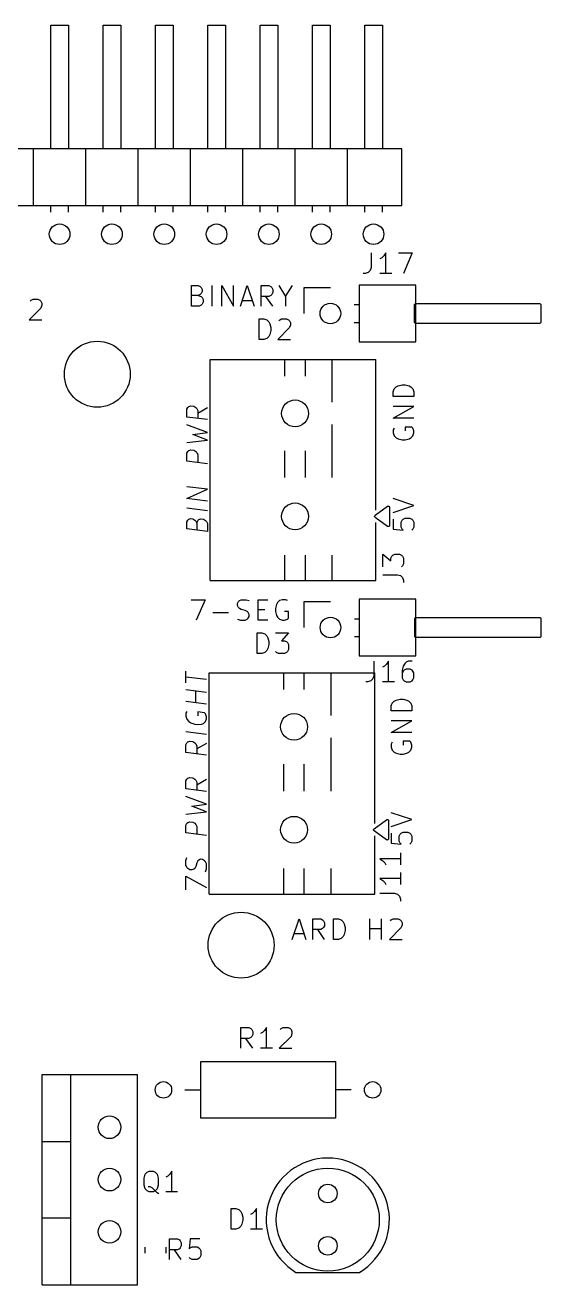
# Model space of a CAD drawing. Extents: x 75 to 186, y -155 to -43.
# Drawn here: x 161.4 to 186.5, y -104.5 to -43.4 of the extents above; entities that cross this region are included whole.
import ezdxf

# ---------------------------------------------------------------- set-up
doc = ezdxf.new("R2010")
doc.units = 0
doc.layers.add('BLACK', color=7, linetype='CONTINUOUS')

msp = doc.modelspace()

# ---------------------------------------------------------------- linework, layer by layer
at = {"layer": 'BLACK', "linetype": 'CONTINUOUS'}
for p, q in [((162.69, -43.35), (163.55, -43.35)), ((162.69, -49.35), (162.69, -43.35)), ((163.55, -43.35), (163.55, -49.35)), ((165.23, -43.35), (166.09, -43.35)), ((165.23, -49.35), (165.23, -43.35)), ((166.09, -43.35), (166.09, -49.35)), ((167.77, -43.35), (168.63, -43.35)), ((167.77, -49.35), (167.77, -43.35)), ((168.63, -43.35), (168.63, -49.35)), ((170.31, -43.35), (171.17, -43.35)), ((170.31, -49.35), (170.31, -43.35)), ((171.17, -43.35), (171.17, -49.35)), ((172.85, -43.35), (173.71, -43.35)), ((172.85, -49.35), (172.85, -43.35)), ((173.71, -43.35), (173.71, -49.35)), ((175.39, -43.35), (176.25, -43.35)), ((175.39, -49.35), (175.39, -43.35)), ((176.25, -43.35), (176.25, -49.35)), ((177.93, -43.35), (178.79, -43.35)), ((177.93, -49.35), (177.93, -43.35)), ((178.79, -43.35), (178.79, -49.35)), ((179.74, -49.35), (88.08, -49.35)), ((161.85, -52.11), (161.85, -49.35)), ((164.39, -52.11), (164.39, -49.35)), ((166.93, -52.11), (166.93, -49.35)), ((169.47, -52.11), (169.47, -49.35)), ((172.01, -52.11), (172.01, -49.35)), ((174.55, -52.11), (174.55, -49.35)), ((177.09, -52.11), (177.09, -49.35)), ((179.74, -52.11), (179.74, -49.35)), ((88.08, -52.11), (179.74, -52.11)), ((162.69, -52.422642), (162.69, -52.11)), ((163.55, -52.422642), (163.55, -52.11)), ((165.23, -52.422642), (165.23, -52.11)), ((166.09, -52.422642), (166.09, -52.11)), ((167.77, -52.422642), (167.77, -52.11)), ((168.63, -52.422642), (168.63, -52.11)), ((170.31, -52.422642), (170.31, -52.11)), ((171.17, -52.422642), (171.17, -52.11)), ((172.85, -52.422642), (172.85, -52.11)), ((173.71, -52.422642), (173.71, -52.11)), ((175.39, -52.422642), (175.39, -52.11)), ((176.25, -52.422642), (176.25, -52.11)), ((177.93, -52.422642), (177.93, -52.11)), ((178.79, -52.422642), (178.79, -52.11)), ((178.240476, -54.404819), (178.240476, -55.119104)), ((178.954762, -54.404819), (178.859524, -54.547676)), ((178.954762, -55.404819), (178.954762, -54.404819)), ((179.57381, -54.404819), (180.240476, -54.404819)), ((180.240476, -54.404819), (179.811905, -55.404819)), ((178.764286, -54.642914), (178.669048, -54.690533)), ((178.859524, -54.547676), (178.764286, -54.642914)), ((177.954762, -55.404819), (177.859524, -55.404819)), ((178.097619, -55.3572), (177.954762, -55.404819)), ((178.192857, -55.261961), (178.097619, -55.3572)), ((178.240476, -55.119104), (178.192857, -55.261961)), ((179.240476, -55.404819), (178.669048, -55.404819)), ((169.518422, -56.997247), (169.518422, -55.997247)), ((169.518422, -55.997247), (169.851755, -55.997247)), ((169.851755, -55.997247), (169.946993, -56.044866)), ((169.946993, -56.044866), (169.994612, -56.092485)), ((169.994612, -56.092485), (170.042231, -56.187723)), ((170.042231, -56.187723), (170.042231, -56.282961)), ((170.518422, -56.997247), (170.518422, -55.997247)), ((170.994612, -56.997247), (170.994612, -55.997247)), ((170.994612, -55.997247), (171.56604, -56.997247)), ((171.56604, -56.997247), (171.56604, -55.997247)), ((171.899374, -56.997247), (172.232707, -55.997247)), ((172.232707, -55.997247), (172.56604, -56.997247)), ((172.899374, -56.997247), (172.899374, -55.997247)), ((172.899374, -55.997247), (173.280326, -55.997247)), ((173.280326, -55.997247), (173.375564, -56.044866)), ((173.375564, -56.044866), (173.423183, -56.092485)), ((173.423183, -56.092485), (173.470802, -56.187723)), ((173.470802, -56.187723), (173.470802, -56.33058)), ((173.756517, -55.997247), (174.08985, -56.521056)), ((174.08985, -56.521056), (174.423183, -55.997247)), ((174.995, -56.08), (176.265, -56.08)), ((174.995, -57.35), (174.995, -56.08)), ((177.655, -55.97), (177.655, -58.73)), ((180.415, -55.97), (177.655, -55.97)), ((180.415, -58.73), (180.415, -55.97)), ((161.688095, -56.750057), (161.735714, -56.702438)), ((161.735714, -56.702438), (161.830952, -56.654819)), ((161.830952, -56.654819), (162.069047, -56.654819)), ((162.069047, -56.654819), (162.164285, -56.702438)), ((162.164285, -56.702438), (162.211904, -56.750057)), ((162.211904, -56.750057), (162.259523, -56.845295)), ((162.259523, -56.845295), (162.259523, -56.940533)), ((169.851755, -56.473437), (169.518422, -56.473437)), ((169.946993, -56.425818), (169.851755, -56.473437)), ((169.851755, -56.473437), (169.994612, -56.521056)), ((169.994612, -56.378199), (169.946993, -56.425818)), ((170.042231, -56.282961), (169.994612, -56.378199)), ((169.994612, -56.521056), (170.042231, -56.568675)), ((170.042231, -56.568675), (170.08985, -56.663913)), ((170.08985, -56.80677), (170.042231, -56.902008)), ((170.08985, -56.663913), (170.08985, -56.80677)), ((171.994612, -56.711532), (172.470802, -56.711532)), ((173.280326, -56.521056), (172.899374, -56.521056)), ((173.470802, -56.997247), (173.137469, -56.521056)), ((173.375564, -56.473437), (173.280326, -56.521056)), ((173.423183, -56.425818), (173.375564, -56.473437)), ((173.470802, -56.33058), (173.423183, -56.425818)), ((174.08985, -56.521056), (174.08985, -56.997247)), ((180.359567, -56.897039), (180.392039, -56.864567)), ((180.392039, -56.864567), (180.415, -56.86)), ((180.415, -56.86), (186.415, -56.86)), ((186.415, -56.86), (186.437961, -56.864567)), ((186.437961, -56.864567), (186.470433, -56.897039)), ((162.211904, -57.08339), (161.640476, -57.654819)), ((162.259523, -56.940533), (162.211904, -57.08339)), ((169.899374, -56.997247), (169.518422, -56.997247)), ((169.994612, -56.949628), (169.899374, -56.997247)), ((170.042231, -56.902008), (169.994612, -56.949628)), ((177.425, -56.92), (177.655, -56.92)), ((180.355, -56.92), (180.359567, -56.897039)), ((180.355, -57.78), (180.355, -56.92)), ((186.470433, -56.897039), (186.475, -56.92)), ((186.475, -56.92), (186.475, -57.78)), ((161.640476, -57.654819), (162.259523, -57.654819)), ((172.804136, -58.607191), (172.804136, -57.607191)), ((172.804136, -57.607191), (173.042231, -57.607191)), ((173.042231, -57.607191), (173.185088, -57.65481)), ((173.185088, -57.65481), (173.280326, -57.750048)), ((173.280326, -57.750048), (173.327945, -57.845286)), ((173.327945, -57.845286), (173.375564, -58.035762)), ((173.375564, -58.035762), (173.375564, -58.178619)), ((174.280326, -58.035762), (173.708898, -58.607191)), ((173.756517, -57.702429), (173.804136, -57.65481)), ((173.804136, -57.65481), (173.899374, -57.607191)), ((173.899374, -57.607191), (174.137469, -57.607191)), ((174.137469, -57.607191), (174.232707, -57.65481)), ((174.232707, -57.65481), (174.280326, -57.702429)), ((174.280326, -57.702429), (174.327945, -57.797667)), ((174.327945, -57.892905), (174.280326, -58.035762)), ((174.327945, -57.797667), (174.327945, -57.892905)), ((177.425, -57.78), (177.655, -57.78)), ((180.359567, -57.802961), (180.355, -57.78)), ((180.392039, -57.835433), (180.359567, -57.802961)), ((180.415, -57.84), (180.392039, -57.835433)), ((186.415, -57.84), (180.415, -57.84)), ((186.437961, -57.835433), (186.415, -57.84)), ((186.470433, -57.802961), (186.437961, -57.835433)), ((186.475, -57.78), (186.470433, -57.802961)), ((173.042231, -58.607191), (172.804136, -58.607191)), ((173.185088, -58.559572), (173.042231, -58.607191)), ((173.280326, -58.464333), (173.185088, -58.559572)), ((173.327945, -58.369095), (173.280326, -58.464333)), ((173.375564, -58.178619), (173.327945, -58.369095)), ((173.708898, -58.607191), (174.327945, -58.607191)), ((177.655, -58.73), (180.415, -58.73)), ((170.43, -59.58), (178.47, -59.58)), ((170.43, -70.32), (170.43, -59.58)), ((174.05, -60.388), (174.05, -59.58)), ((175.05, -60.388), (175.05, -59.58)), ((176.35, -61.657), (176.35, -59.58)), ((178.47, -66.9), (178.47, -59.58)), ((179.319819, -61.149999), (179.367438, -61.007142)), ((179.319819, -61.388094), (179.319819, -61.149999)), ((179.367438, -61.007142), (179.462676, -60.911904)), ((179.462676, -60.911904), (179.557914, -60.864285)), ((179.557914, -60.864285), (179.74839, -60.816666)), ((179.74839, -60.816666), (179.891247, -60.816666)), ((179.891247, -60.816666), (180.081723, -60.864285)), ((180.081723, -60.864285), (180.176961, -60.911904)), ((180.176961, -60.911904), (180.2722, -61.007142)), ((180.2722, -61.007142), (180.319819, -61.149999)), ((180.319819, -61.149999), (180.319819, -61.388094)), ((180.319819, -61.388094), (179.319819, -61.388094)), ((169.302419, -61.997618), (169.350038, -61.908333)), ((169.302419, -62.378571), (169.302419, -61.997618)), ((170.302419, -62.503571), (169.302419, -62.378571)), ((169.350038, -61.908333), (169.397657, -61.866666)), ((169.397657, -61.866666), (169.492895, -61.830952)), ((169.492895, -61.830952), (169.635752, -61.848809)), ((169.635752, -61.848809), (169.73099, -61.908333)), ((169.73099, -61.908333), (169.778609, -61.961904)), ((169.778609, -61.961904), (169.826228, -62.063094)), ((170.302419, -61.932142), (169.826228, -62.205952)), ((169.826228, -62.063094), (169.826228, -62.444047)), ((179.319819, -62.435713), (180.319819, -61.864285)), ((180.319819, -61.864285), (179.319819, -61.864285)), ((170.302419, -63.122618), (169.302419, -62.759523)), ((176.35, -65.32), (176.35, -62.743)), ((180.319819, -62.435713), (179.319819, -62.435713)), ((179.367438, -62.911904), (179.319819, -63.007142)), ((180.22458, -62.864285), (179.891247, -62.864285)), ((179.891247, -62.864285), (179.891247, -63.054761)), ((180.2722, -62.911904), (180.22458, -62.864285)), ((180.319819, -63.054761), (180.2722, -62.911904)), ((169.302419, -63.616666), (170.302419, -63.503571)), ((169.588133, -63.223809), (170.302419, -63.122618)), ((170.302419, -63.503571), (169.588133, -63.223809)), ((179.319819, -63.007142), (179.319819, -63.149999)), ((179.319819, -63.149999), (179.367438, -63.292856)), ((179.367438, -63.292856), (179.462676, -63.388094)), ((179.462676, -63.388094), (179.557914, -63.435713)), ((179.557914, -63.435713), (179.74839, -63.483332)), ((179.74839, -63.483332), (179.891247, -63.483332)), ((179.891247, -63.483332), (180.081723, -63.435713)), ((180.081723, -63.435713), (180.176961, -63.388094)), ((180.176961, -63.388094), (180.2722, -63.292856)), ((180.2722, -63.292856), (180.319819, -63.149999)), ((180.319819, -63.149999), (180.319819, -63.054761)), ((169.302419, -64.140475), (169.350038, -64.05119)), ((169.302419, -64.521428), (169.302419, -64.140475)), ((169.350038, -64.05119), (169.397657, -64.009523)), ((169.397657, -64.009523), (169.492895, -63.973809)), ((169.492895, -63.973809), (169.635752, -63.991666)), ((169.635752, -63.991666), (169.73099, -64.05119)), ((169.73099, -64.05119), (169.778609, -64.104761)), ((169.778609, -64.104761), (169.826228, -64.205951)), ((169.826228, -64.205951), (169.826228, -64.586904)), ((174.05, -65.32), (174.05, -64.012)), ((175.05, -65.32), (175.05, -64.012)), ((170.302419, -64.646428), (169.302419, -64.521428)), ((170.302419, -65.884523), (169.302419, -65.759523)), ((169.302419, -66.330952), (170.302419, -65.884523)), ((170.302419, -66.455952), (169.302419, -66.330952)), ((180.319819, -66.673809), (179.319819, -66.340476)), ((170.302419, -66.932142), (169.302419, -66.807142)), ((178.41161, -67.186193), (178.417374, -67.178201)), ((178.413845, -67.2), (178.41161, -67.186193)), ((178.41161, -67.213807), (178.413845, -67.2)), ((178.417374, -67.221798), (178.41161, -67.213807)), ((178.417374, -67.178201), (178.418949, -67.168474)), ((178.418949, -67.231526), (178.417374, -67.221798)), ((178.418949, -67.168474), (178.4349, -67.151338)), ((178.4349, -67.248662), (178.418949, -67.231526)), ((178.4349, -67.151338), (179.044899, -66.711338)), ((179.044899, -67.688662), (178.4349, -67.248662)), ((179.044899, -66.711338), (179.054783, -66.706822)), ((179.054783, -66.706822), (179.057039, -66.704567)), ((179.057039, -66.704567), (179.05972, -66.704567)), ((179.05972, -66.704567), (179.066193, -66.70161)), ((179.066193, -66.70161), (179.084455, -66.704567)), ((179.084455, -66.704567), (179.102961, -66.704567)), ((179.102961, -66.704567), (179.106536, -66.708142)), ((179.106536, -66.708142), (179.111525, -66.70895)), ((179.111525, -66.70895), (179.122347, -66.723953)), ((179.122347, -66.723953), (179.135433, -66.737039)), ((179.135433, -66.737039), (179.136821, -66.744019)), ((179.136821, -66.744019), (179.13839, -66.746194)), ((179.13839, -66.746194), (179.13788, -66.749342)), ((179.13788, -66.749342), (179.14, -66.76)), ((179.14, -66.76), (179.14, -67.64)), ((179.319819, -67.007142), (180.319819, -66.673809)), ((169.302419, -67.473808), (169.350038, -67.384523)), ((169.302419, -67.807142), (169.302419, -67.473808)), ((170.302419, -67.932142), (169.302419, -67.807142)), ((169.350038, -67.384523), (169.397657, -67.342856)), ((169.397657, -67.342856), (169.492895, -67.307142)), ((169.492895, -67.307142), (169.588133, -67.319046)), ((169.588133, -67.319046), (169.683371, -67.37857)), ((169.683371, -67.37857), (169.73099, -67.432142)), ((169.73099, -67.432142), (169.778609, -67.533332)), ((169.778609, -67.533332), (169.826228, -67.396427)), ((169.778609, -67.533332), (169.778609, -67.866665)), ((169.826228, -67.396427), (169.873847, -67.354761)), ((169.873847, -67.354761), (169.969085, -67.319046)), ((169.969085, -67.319046), (170.111942, -67.336904)), ((170.111942, -67.336904), (170.20718, -67.396427)), ((170.20718, -67.396427), (170.2548, -67.449999)), ((170.2548, -67.449999), (170.302419, -67.551189)), ((170.302419, -67.551189), (170.302419, -67.932142)), ((178.47, -70.32), (178.47, -67.5)), ((179.054783, -67.693177), (179.044899, -67.688662)), ((179.057039, -67.695433), (179.054783, -67.693177)), ((179.05972, -67.695433), (179.057039, -67.695433)), ((179.066193, -67.69839), (179.05972, -67.695433)), ((179.084455, -67.695433), (179.066193, -67.69839)), ((179.102961, -67.695433), (179.084455, -67.695433)), ((179.106536, -67.691857), (179.102961, -67.695433)), ((179.111525, -67.69105), (179.106536, -67.691857)), ((179.122347, -67.676046), (179.111525, -67.69105)), ((179.135433, -67.662961), (179.122347, -67.676046)), ((179.136821, -67.65598), (179.135433, -67.662961)), ((179.13839, -67.653806), (179.136821, -67.65598)), ((179.14, -67.64), (179.13788, -67.650657)), ((179.13788, -67.650657), (179.13839, -67.653806)), ((179.319819, -67.340476), (179.319819, -67.816666)), ((179.319819, -67.816666), (179.796009, -67.864285)), ((179.700771, -67.483333), (179.74839, -67.388095)), ((179.700771, -67.721428), (179.700771, -67.483333)), ((179.74839, -67.816666), (179.700771, -67.721428)), ((179.74839, -67.388095), (179.796009, -67.340476)), ((179.796009, -67.864285), (179.74839, -67.816666)), ((179.796009, -67.340476), (179.891247, -67.292857)), ((179.891247, -67.292857), (180.129342, -67.292857)), ((180.129342, -67.292857), (180.22458, -67.340476)), ((180.22458, -67.340476), (180.2722, -67.388095)), ((180.2722, -67.816666), (180.22458, -67.864285)), ((180.2722, -67.388095), (180.319819, -67.483333)), ((180.319819, -67.721428), (180.2722, -67.816666)), ((180.319819, -67.483333), (180.319819, -67.721428)), ((174.05, -70.32), (174.05, -69.08)), ((175.05, -70.32), (175.05, -69.08)), ((176.35, -70.32), (176.35, -69.08)), ((178.814819, -69.65238), (178.814819, -69.033333)), ((178.814819, -69.033333), (179.195771, -69.366666)), ((179.24339, -69.128571), (179.291009, -69.080952)), ((179.291009, -69.080952), (179.386247, -69.033333)), ((179.386247, -69.033333), (179.624342, -69.033333)), ((179.624342, -69.033333), (179.71958, -69.080952)), ((179.71958, -69.080952), (179.7672, -69.128571)), ((179.195771, -69.223809), (179.24339, -69.128571)), ((179.195771, -69.366666), (179.195771, -69.223809)), ((179.7672, -69.604761), (179.71958, -69.65238)), ((179.7672, -69.128571), (179.814819, -69.223809)), ((179.814819, -69.509523), (179.7672, -69.604761)), ((179.814819, -69.223809), (179.814819, -69.509523)), ((170.43, -70.32), (178.47, -70.32)), ((178.814819, -70.033333), (179.529104, -70.033333)), ((179.529104, -70.033333), (179.671961, -70.080952)), ((179.671961, -70.080952), (179.7672, -70.17619)), ((179.7672, -70.17619), (179.814819, -70.319047)), ((179.814819, -70.319047), (179.814819, -70.414285)), ((169.51366, -71.247247), (170.180326, -71.247247)), ((170.180326, -71.247247), (169.751755, -72.247247)), ((171.751755, -71.437723), (171.799374, -71.342485)), ((171.751755, -71.532961), (171.751755, -71.437723)), ((171.799374, -71.628199), (171.751755, -71.532961)), ((171.799374, -71.342485), (171.846993, -71.294866)), ((171.846993, -71.294866), (171.942231, -71.247247)), ((171.942231, -71.247247), (172.180326, -71.247247)), ((172.180326, -71.247247), (172.323183, -71.294866)), ((172.751755, -72.247247), (172.751755, -71.247247)), ((172.751755, -71.247247), (173.227945, -71.247247)), ((173.656517, -71.485342), (173.608898, -71.675818)), ((173.704136, -71.390104), (173.656517, -71.485342)), ((173.799374, -71.294866), (173.704136, -71.390104)), ((173.942231, -71.247247), (173.799374, -71.294866)), ((174.085088, -71.247247), (173.942231, -71.247247)), ((174.180326, -71.294866), (174.085088, -71.247247)), ((175, -71.33), (176.27, -71.33)), ((175, -72.6), (175, -71.33)), ((177.66, -71.22), (177.66, -73.98)), ((180.42, -71.22), (177.66, -71.22)), ((180.42, -73.98), (180.42, -71.22)), ((170.561279, -71.866294), (171.323184, -71.866294)), ((171.846993, -71.675818), (171.799374, -71.628199)), ((171.942231, -71.723437), (171.846993, -71.675818)), ((172.132707, -71.771056), (171.942231, -71.723437)), ((172.227945, -71.818675), (172.132707, -71.771056)), ((172.275564, -71.866294), (172.227945, -71.818675)), ((172.227945, -72.199628), (172.275564, -72.152008)), ((172.323183, -71.961532), (172.275564, -71.866294)), ((172.275564, -72.152008), (172.323183, -72.05677)), ((172.323183, -72.05677), (172.323183, -71.961532)), ((172.751755, -71.723437), (173.085088, -71.723437)), ((173.608898, -71.675818), (173.608898, -71.818675)), ((173.608898, -71.818675), (173.656517, -72.009151)), ((173.656517, -72.009151), (173.704136, -72.104389)), ((173.704136, -72.104389), (173.799374, -72.199628)), ((174.227945, -71.818675), (174.037469, -71.818675)), ((174.180326, -72.199628), (174.227945, -72.152008)), ((174.227945, -72.152008), (174.227945, -71.818675)), ((177.43, -72.17), (177.66, -72.17)), ((180.36, -72.17), (180.364567, -72.147039)), ((180.36, -73.03), (180.36, -72.17)), ((180.364567, -72.147039), (180.397039, -72.114567)), ((180.397039, -72.114567), (180.42, -72.11)), ((180.42, -72.11), (186.42, -72.11)), ((186.42, -72.11), (186.442961, -72.114567)), ((186.442961, -72.114567), (186.475433, -72.147039)), ((186.475433, -72.147039), (186.48, -72.17)), ((186.48, -72.17), (186.48, -73.03)), ((171.751755, -72.199628), (171.894612, -72.247247)), ((171.894612, -72.247247), (172.132707, -72.247247)), ((172.132707, -72.247247), (172.227945, -72.199628)), ((173.227945, -72.247247), (172.751755, -72.247247)), ((173.799374, -72.199628), (173.942231, -72.247247)), ((173.942231, -72.247247), (174.037469, -72.247247)), ((174.037469, -72.247247), (174.180326, -72.199628)), ((172.704136, -73.857191), (172.704136, -72.857191)), ((172.704136, -72.857191), (172.942231, -72.857191)), ((172.942231, -72.857191), (173.085088, -72.90481)), ((173.085088, -72.90481), (173.180326, -73.000048)), ((173.180326, -73.000048), (173.227945, -73.095286)), ((173.227945, -73.095286), (173.275564, -73.285762)), ((173.275564, -73.285762), (173.275564, -73.428619)), ((173.608898, -72.857191), (174.227945, -72.857191)), ((174.227945, -72.857191), (173.894612, -73.238143)), ((173.894612, -73.238143), (174.037469, -73.238143)), ((174.037469, -73.238143), (174.132707, -73.285762)), ((174.132707, -73.285762), (174.180326, -73.333381)), ((174.180326, -73.333381), (174.227945, -73.428619)), ((177.43, -73.03), (177.66, -73.03)), ((180.364567, -73.052961), (180.36, -73.03)), ((180.397039, -73.085433), (180.364567, -73.052961)), ((180.42, -73.09), (180.397039, -73.085433)), ((186.42, -73.09), (180.42, -73.09)), ((186.442961, -73.085433), (186.42, -73.09)), ((186.475433, -73.052961), (186.442961, -73.085433)), ((186.48, -73.03), (186.475433, -73.052961)), ((172.942231, -73.857191), (172.704136, -73.857191)), ((173.085088, -73.809572), (172.942231, -73.857191)), ((173.180326, -73.714333), (173.085088, -73.809572)), ((173.227945, -73.619095), (173.180326, -73.714333)), ((173.275564, -73.428619), (173.227945, -73.619095)), ((173.656517, -73.809572), (173.608898, -73.761952)), ((173.751755, -73.857191), (173.656517, -73.809572)), ((174.037469, -73.857191), (173.751755, -73.857191)), ((174.132707, -73.809572), (174.037469, -73.857191)), ((174.180326, -73.761952), (174.132707, -73.809572)), ((174.227945, -73.666714), (174.180326, -73.761952)), ((174.227945, -73.428619), (174.227945, -73.666714)), ((177.66, -73.98), (180.42, -73.98)), ((178.370476, -74.234819), (178.370476, -74.949104)), ((178.894286, -74.472914), (178.799048, -74.520533)), ((178.989524, -74.377676), (178.894286, -74.472914)), ((179.084762, -74.234819), (178.989524, -74.377676)), ((179.084762, -75.234819), (179.084762, -74.234819)), ((179.799048, -74.472914), (179.751429, -74.66339)), ((179.894286, -74.330057), (179.799048, -74.472914)), ((179.941905, -74.615771), (179.846667, -74.66339)), ((179.941905, -74.282438), (179.894286, -74.330057)), ((180.037143, -74.234819), (179.941905, -74.282438)), ((180.132381, -74.615771), (179.941905, -74.615771)), ((180.227619, -74.234819), (180.037143, -74.234819)), ((180.227619, -74.66339), (180.132381, -74.615771)), ((169.252419, -75.289047), (169.252419, -74.717618)), ((170.252419, -75.128333), (169.252419, -75.003333)), ((170.38, -74.8), (178.42, -74.8)), ((170.38, -85.54), (170.38, -74.8)), ((174, -75.608), (174, -74.8)), ((175, -75.608), (175, -74.8)), ((176.3, -76.877), (176.3, -74.8)), ((178.084762, -75.234819), (177.989524, -75.234819)), ((178.227619, -75.1872), (178.084762, -75.234819)), ((178.322857, -75.091961), (178.227619, -75.1872)), ((178.370476, -74.949104), (178.322857, -75.091961)), ((178.42, -82.12), (178.42, -74.8)), ((179.370476, -75.234819), (178.799048, -75.234819)), ((179.751429, -74.66339), (179.751429, -75.044342)), ((179.799048, -74.711009), (179.751429, -74.806247)), ((179.751429, -75.044342), (179.799048, -75.13958)), ((179.846667, -74.66339), (179.799048, -74.711009)), ((179.799048, -75.13958), (179.846667, -75.1872)), ((179.846667, -75.1872), (179.941905, -75.234819)), ((179.941905, -75.234819), (180.132381, -75.234819)), ((180.132381, -75.234819), (180.227619, -75.1872)), ((180.275238, -74.711009), (180.227619, -74.66339)), ((180.227619, -75.1872), (180.275238, -75.13958)), ((180.322857, -74.806247), (180.275238, -74.711009)), ((180.275238, -75.13958), (180.322857, -75.044342)), ((180.322857, -75.044342), (180.322857, -74.806247)), ((170.252419, -75.74738), (169.252419, -75.62238)), ((169.728609, -76.253332), (169.728609, -75.681904)), ((170.252419, -76.318809), (169.252419, -76.193809)), ((179.219819, -76.409999), (179.267438, -76.267142)), ((179.219819, -76.648094), (179.219819, -76.409999)), ((179.267438, -76.267142), (179.362676, -76.171904)), ((179.362676, -76.171904), (179.457914, -76.124285)), ((179.457914, -76.124285), (179.64839, -76.076666)), ((179.64839, -76.076666), (179.791247, -76.076666)), ((179.791247, -76.076666), (179.981723, -76.124285)), ((179.981723, -76.124285), (180.076961, -76.171904)), ((180.076961, -76.171904), (180.1722, -76.267142)), ((180.1722, -76.267142), (180.219819, -76.409999)), ((180.219819, -76.409999), (180.219819, -76.648094)), ((169.300038, -76.675952), (169.252419, -76.765237)), ((169.252419, -76.765237), (169.252419, -76.908094)), ((169.252419, -76.908094), (169.300038, -77.056904)), ((169.300038, -77.056904), (169.395276, -77.164047)), ((170.15718, -76.735475), (169.823847, -76.693809)), ((169.823847, -76.693809), (169.823847, -76.884285)), ((170.2048, -76.789047), (170.15718, -76.735475)), ((170.252419, -76.937856), (170.2048, -76.789047)), ((170.2048, -77.169999), (170.252419, -77.033094)), ((170.252419, -77.033094), (170.252419, -76.937856)), ((180.219819, -76.648094), (179.219819, -76.648094)), ((170.252419, -77.794999), (169.252419, -77.669999)), ((169.395276, -77.164047), (169.490514, -77.223571)), ((169.490514, -77.223571), (169.68099, -77.294999)), ((169.68099, -77.294999), (169.823847, -77.312856)), ((169.823847, -77.312856), (170.014323, -77.289047)), ((170.014323, -77.289047), (170.109561, -77.253332)), ((170.109561, -77.253332), (170.2048, -77.169999)), ((179.219819, -77.695713), (180.219819, -77.124285)), ((180.219819, -77.124285), (179.219819, -77.124285)), ((169.252419, -78.289046), (169.300038, -78.199761)), ((169.252419, -78.669999), (169.252419, -78.289046)), ((169.300038, -78.199761), (169.347657, -78.158094)), ((169.347657, -78.158094), (169.442895, -78.12238)), ((169.442895, -78.12238), (169.585752, -78.140237)), ((169.585752, -78.140237), (169.68099, -78.199761)), ((169.68099, -78.199761), (169.728609, -78.253332)), ((169.728609, -78.253332), (169.776228, -78.354522)), ((170.252419, -78.22357), (169.776228, -78.49738)), ((176.3, -80.54), (176.3, -77.963)), ((180.219819, -77.695713), (179.219819, -77.695713)), ((179.267438, -78.171904), (179.219819, -78.267142)), ((179.219819, -78.267142), (179.219819, -78.409999)), ((180.12458, -78.124285), (179.791247, -78.124285)), ((179.791247, -78.124285), (179.791247, -78.314761)), ((180.1722, -78.171904), (180.12458, -78.124285)), ((180.219819, -78.314761), (180.1722, -78.171904)), ((170.252419, -78.794999), (169.252419, -78.669999)), ((169.776228, -78.354522), (169.776228, -78.735475)), ((179.219819, -78.409999), (179.267438, -78.552856)), ((179.267438, -78.552856), (179.362676, -78.648094)), ((179.362676, -78.648094), (179.457914, -78.695713)), ((179.457914, -78.695713), (179.64839, -78.743332)), ((179.64839, -78.743332), (179.791247, -78.743332)), ((179.791247, -78.743332), (179.981723, -78.695713)), ((179.981723, -78.695713), (180.076961, -78.648094)), ((180.076961, -78.648094), (180.1722, -78.552856)), ((180.1722, -78.552856), (180.219819, -78.409999)), ((180.219819, -78.409999), (180.219819, -78.314761)), ((174, -80.54), (174, -79.232)), ((175, -80.54), (175, -79.232)), ((169.252419, -80.050951), (169.300038, -79.961666)), ((169.252419, -80.431904), (169.252419, -80.050951)), ((169.300038, -79.961666), (169.347657, -79.919999)), ((169.347657, -79.919999), (169.442895, -79.884285)), ((169.442895, -79.884285), (169.585752, -79.902142)), ((169.585752, -79.902142), (169.68099, -79.961666)), ((169.68099, -79.961666), (169.728609, -80.015237)), ((169.728609, -80.015237), (169.776228, -80.116427)), ((170.252419, -79.985475), (169.776228, -80.259285)), ((169.776228, -80.116427), (169.776228, -80.49738)), ((170.252419, -80.556904), (169.252419, -80.431904)), ((170.252419, -81.175951), (169.252419, -80.812856)), ((169.538133, -81.277142), (170.252419, -81.175951)), ((170.252419, -81.556904), (169.538133, -81.277142)), ((169.252419, -81.669999), (170.252419, -81.556904)), ((178.3849, -82.371338), (178.994899, -81.931338)), ((178.994899, -81.931338), (179.004783, -81.926822)), ((179.004783, -81.926822), (179.007039, -81.924567)), ((179.007039, -81.924567), (179.00972, -81.924567)), ((179.00972, -81.924567), (179.016193, -81.92161)), ((179.016193, -81.92161), (179.034455, -81.924567)), ((179.034455, -81.924567), (179.052961, -81.924567)), ((179.052961, -81.924567), (179.056536, -81.928142)), ((179.056536, -81.928142), (179.061525, -81.92895)), ((179.061525, -81.92895), (179.072347, -81.943953)), ((179.072347, -81.943953), (179.085433, -81.957039)), ((179.085433, -81.957039), (179.086821, -81.964019)), ((179.086821, -81.964019), (179.08839, -81.966194)), ((180.219819, -81.923809), (179.219819, -81.590476)), ((179.219819, -82.257142), (180.219819, -81.923809)), ((169.252419, -82.193808), (169.300038, -82.104523)), ((169.252419, -82.574761), (169.252419, -82.193808)), ((170.252419, -82.699761), (169.252419, -82.574761)), ((169.300038, -82.104523), (169.347657, -82.062856)), ((169.347657, -82.062856), (169.442895, -82.027142)), ((169.442895, -82.027142), (169.585752, -82.044999)), ((169.585752, -82.044999), (169.68099, -82.104523)), ((169.68099, -82.104523), (169.728609, -82.158094)), ((169.728609, -82.158094), (169.776228, -82.259284)), ((169.776228, -82.259284), (169.776228, -82.640237)), ((178.36161, -82.406193), (178.367374, -82.398201)), ((178.363845, -82.42), (178.36161, -82.406193)), ((178.36161, -82.433807), (178.363845, -82.42)), ((178.367374, -82.441798), (178.36161, -82.433807)), ((178.367374, -82.398201), (178.368949, -82.388474)), ((178.368949, -82.451526), (178.367374, -82.441798)), ((178.368949, -82.388474), (178.3849, -82.371338)), ((178.3849, -82.468662), (178.368949, -82.451526)), ((178.994899, -82.908662), (178.3849, -82.468662)), ((179.08839, -81.966194), (179.08788, -81.969342)), ((179.08788, -81.969342), (179.09, -81.98)), ((179.09, -81.98), (179.09, -82.86)), ((179.696009, -82.590476), (179.791247, -82.542857)), ((179.791247, -82.542857), (180.029342, -82.542857)), ((180.029342, -82.542857), (180.12458, -82.590476)), ((178.42, -85.54), (178.42, -82.72)), ((179.004783, -82.913177), (178.994899, -82.908662)), ((179.007039, -82.915433), (179.004783, -82.913177)), ((179.00972, -82.915433), (179.007039, -82.915433)), ((179.016193, -82.91839), (179.00972, -82.915433)), ((179.034455, -82.915433), (179.016193, -82.91839)), ((179.052961, -82.915433), (179.034455, -82.915433)), ((179.056536, -82.911857), (179.052961, -82.915433)), ((179.061525, -82.91105), (179.056536, -82.911857)), ((179.072347, -82.896046), (179.061525, -82.91105)), ((179.085433, -82.882961), (179.072347, -82.896046)), ((179.086821, -82.87598), (179.085433, -82.882961)), ((179.08839, -82.873806), (179.086821, -82.87598)), ((179.09, -82.86), (179.08788, -82.870657)), ((179.08788, -82.870657), (179.08839, -82.873806)), ((179.219819, -82.590476), (179.219819, -83.066666)), ((179.219819, -83.066666), (179.696009, -83.114285)), ((179.600771, -82.733333), (179.64839, -82.638095)), ((179.600771, -82.971428), (179.600771, -82.733333)), ((179.64839, -83.066666), (179.600771, -82.971428)), ((179.64839, -82.638095), (179.696009, -82.590476)), ((179.696009, -83.114285), (179.64839, -83.066666)), ((180.12458, -82.590476), (180.1722, -82.638095)), ((180.1722, -83.066666), (180.12458, -83.114285)), ((180.1722, -82.638095), (180.219819, -82.733333)), ((180.219819, -82.971428), (180.1722, -83.066666)), ((180.219819, -82.733333), (180.219819, -82.971428)), ((169.252419, -83.908094), (169.300038, -83.77119)), ((179.667319, -83.547142), (179.667319, -84.11857)), ((169.252419, -84.14619), (169.252419, -83.908094)), ((169.300038, -84.24738), (169.252419, -84.14619)), ((169.347657, -84.300951), (169.300038, -84.24738)), ((169.442895, -84.360475), (169.347657, -84.300951)), ((169.538133, -84.37238), (169.442895, -84.360475)), ((169.633371, -84.336666), (169.538133, -84.37238)), ((169.68099, -84.294999), (169.633371, -84.336666)), ((169.728609, -84.205713), (169.68099, -84.294999)), ((169.776228, -84.02119), (169.728609, -84.205713)), ((169.823847, -83.931904), (169.776228, -84.02119)), ((169.871466, -83.890237), (169.823847, -83.931904)), ((169.966704, -83.854523), (169.871466, -83.890237)), ((170.061942, -83.866428), (169.966704, -83.854523)), ((170.15718, -83.925951), (170.061942, -83.866428)), ((170.2048, -83.979523), (170.15718, -83.925951)), ((170.252419, -84.080713), (170.2048, -83.979523)), ((170.2048, -84.455713), (170.252419, -84.318809)), ((170.252419, -84.318809), (170.252419, -84.080713)), ((174, -85.54), (174, -84.3)), ((175, -85.54), (175, -84.3)), ((176.3, -85.54), (176.3, -84.3)), ((179.667319, -83.832856), (178.667319, -83.832856)), ((178.667319, -83.832856), (178.810176, -83.928094)), ((178.810176, -83.928094), (178.905414, -84.023332)), ((178.905414, -84.023332), (178.953033, -84.11857)), ((169.252419, -85.336666), (169.252419, -84.669999)), ((169.252419, -84.669999), (170.252419, -85.223571)), ((179.667319, -84.785237), (178.667319, -84.785237)), ((178.667319, -84.785237), (178.810176, -84.880475)), ((178.810176, -84.880475), (178.905414, -84.975713)), ((178.905414, -84.975713), (178.953033, -85.070951)), ((179.667319, -84.499523), (179.667319, -85.070951)), ((170.38, -85.54), (178.42, -85.54)), ((178.667319, -85.499523), (179.381604, -85.499523)), ((179.381604, -85.499523), (179.524461, -85.547142)), ((179.524461, -85.547142), (179.6197, -85.64238)), ((179.6197, -85.64238), (179.667319, -85.785237)), ((179.667319, -85.785237), (179.667319, -85.880475)), ((174.413922, -87.744819), (174.747255, -86.744819)), ((174.747255, -86.744819), (175.080588, -87.744819)), ((175.413922, -87.744819), (175.413922, -86.744819)), ((175.413922, -86.744819), (175.794874, -86.744819)), ((175.794874, -86.744819), (175.890112, -86.792438)), ((175.890112, -86.792438), (175.937731, -86.840057)), ((175.937731, -86.840057), (175.98535, -86.935295)), ((176.413922, -87.744819), (176.413922, -86.744819)), ((176.413922, -86.744819), (176.652017, -86.744819)), ((176.652017, -86.744819), (176.794874, -86.792438)), ((176.794874, -86.792438), (176.890112, -86.887676)), ((178.175827, -87.744819), (178.175827, -86.744819)), ((178.747255, -87.744819), (178.747255, -86.744819)), ((179.175827, -86.840057), (179.223446, -86.792438)), ((179.223446, -86.792438), (179.318684, -86.744819)), ((179.318684, -86.744819), (179.556779, -86.744819)), ((179.556779, -86.744819), (179.652017, -86.792438)), ((179.652017, -86.792438), (179.699636, -86.840057)), ((179.699636, -86.840057), (179.747255, -86.935295)), ((174.50916, -87.459104), (174.98535, -87.459104)), ((175.794874, -87.268628), (175.413922, -87.268628)), ((175.98535, -87.744819), (175.652017, -87.268628)), ((175.890112, -87.221009), (175.794874, -87.268628)), ((175.937731, -87.17339), (175.890112, -87.221009)), ((175.98535, -87.078152), (175.937731, -87.17339)), ((175.98535, -86.935295), (175.98535, -87.078152)), ((176.890112, -86.887676), (176.937731, -86.982914)), ((176.937731, -86.982914), (176.98535, -87.17339)), ((176.98535, -87.316247), (176.937731, -87.506723)), ((176.98535, -87.17339), (176.98535, -87.316247)), ((178.175827, -87.221009), (178.747255, -87.221009)), ((179.699636, -87.17339), (179.128208, -87.744819)), ((179.747255, -87.030533), (179.699636, -87.17339)), ((179.747255, -86.935295), (179.747255, -87.030533)), ((176.652017, -87.744819), (176.413922, -87.744819)), ((176.794874, -87.6972), (176.652017, -87.744819)), ((176.890112, -87.601961), (176.794874, -87.6972)), ((176.937731, -87.506723), (176.890112, -87.601961)), ((179.128208, -87.744819), (179.747255, -87.744819)), ((171.925714, -93.029819), (171.925714, -92.029819)), ((171.925714, -92.029819), (172.306666, -92.029819)), ((172.306666, -92.029819), (172.401904, -92.077438)), ((172.401904, -92.077438), (172.449523, -92.125057)), ((172.449523, -92.125057), (172.497142, -92.220295)), ((172.497142, -92.220295), (172.497142, -92.363152)), ((172.973333, -92.267914), (172.878095, -92.315533)), ((173.068571, -92.172676), (172.973333, -92.267914)), ((173.163809, -92.029819), (173.068571, -92.172676)), ((173.163809, -93.029819), (173.163809, -92.029819)), ((173.830476, -92.125057), (173.878095, -92.077438)), ((173.878095, -92.077438), (173.973333, -92.029819)), ((173.973333, -92.029819), (174.211428, -92.029819)), ((174.211428, -92.029819), (174.306666, -92.077438)), ((174.306666, -92.077438), (174.354285, -92.125057)), ((174.354285, -92.125057), (174.401904, -92.220295)), ((174.401904, -92.315533), (174.354285, -92.45839)), ((174.401904, -92.220295), (174.401904, -92.315533)), ((172.306666, -92.553628), (171.925714, -92.553628)), ((172.497142, -93.029819), (172.163809, -92.553628)), ((172.401904, -92.506009), (172.306666, -92.553628)), ((172.449523, -92.45839), (172.401904, -92.506009)), ((172.497142, -92.363152), (172.449523, -92.45839)), ((174.354285, -92.45839), (173.782857, -93.029819)), ((173.449523, -93.029819), (172.878095, -93.029819)), ((173.782857, -93.029819), (174.401904, -93.029819)), ((169.97, -96.42), (169.97, -93.68)), ((169.97, -93.68), (176.51, -93.68)), ((176.51, -93.68), (176.51, -96.42)), ((162.28, -94.297349), (166.9, -94.297349)), ((162.28, -104.517349), (162.28, -94.297349)), ((163.66, -104.517349), (163.66, -94.297349)), ((166.9, -104.517349), (166.9, -94.297349)), ((169.2, -95.05), (169.97, -95.05)), ((177.28, -95.05), (176.51, -95.05)), ((176.51, -96.42), (169.97, -96.42)), ((162.28, -97.557349), (163.66, -97.557349)), ((167.278095, -99.147676), (167.373333, -99.052438)), ((167.373333, -99.052438), (167.468571, -99.004819)), ((167.468571, -99.004819), (167.659047, -99.004819)), ((167.659047, -99.004819), (167.754285, -99.052438)), ((167.754285, -99.052438), (167.849523, -99.147676)), ((168.563809, -99.004819), (168.468571, -99.147676)), ((168.563809, -100.004819), (168.563809, -99.004819)), ((167.230476, -99.338152), (167.278095, -99.147676)), ((167.230476, -99.671485), (167.230476, -99.338152)), ((167.278095, -99.861961), (167.230476, -99.671485)), ((167.849523, -99.147676), (167.897142, -99.338152)), ((167.897142, -99.671485), (167.849523, -99.861961)), ((167.897142, -99.338152), (167.897142, -99.671485)), ((168.373333, -99.242914), (168.278095, -99.290533)), ((168.468571, -99.147676), (168.373333, -99.242914)), ((167.373333, -99.9572), (167.278095, -99.861961)), ((167.468571, -100.004819), (167.373333, -99.9572)), ((167.51619, -99.766723), (167.420952, -99.766723)), ((167.659047, -100.004819), (167.468571, -100.004819)), ((167.611428, -99.814342), (167.51619, -99.766723)), ((167.754285, -99.9572), (167.611428, -99.814342)), ((167.754285, -99.9572), (167.659047, -100.004819)), ((167.849523, -99.861961), (167.754285, -99.9572)), ((167.849523, -100.052438), (167.754285, -99.9572)), ((167.944761, -100.100057), (167.849523, -100.052438)), ((168.849523, -100.004819), (168.278095, -100.004819)), ((171.441905, -101.809819), (171.441905, -100.809819)), ((171.441905, -100.809819), (171.68, -100.809819)), ((171.68, -100.809819), (171.822857, -100.857438)), ((171.822857, -100.857438), (171.918095, -100.952676)), ((172.68, -100.809819), (172.584762, -100.952676)), ((172.68, -101.809819), (172.68, -100.809819)), ((162.28, -101.257349), (163.66, -101.257349)), ((171.918095, -100.952676), (171.965714, -101.047914)), ((171.965714, -101.047914), (172.013333, -101.23839)), ((172.013333, -101.381247), (171.965714, -101.571723)), ((172.013333, -101.23839), (172.013333, -101.381247)), ((172.489524, -101.047914), (172.394286, -101.095533)), ((172.584762, -100.952676), (172.489524, -101.047914)), ((171.68, -101.809819), (171.441905, -101.809819)), ((171.822857, -101.7622), (171.68, -101.809819)), ((171.918095, -101.666961), (171.822857, -101.7622)), ((171.965714, -101.571723), (171.918095, -101.666961)), ((172.965714, -101.809819), (172.394286, -101.809819)), ((167.255, -102.691233), (167.255, -102.983767)), ((168.275, -102.691233), (168.275, -102.983767)), ((168.456905, -103.292319), (168.456905, -102.292319)), ((168.456905, -102.292319), (168.837857, -102.292319)), ((168.837857, -102.292319), (168.933095, -102.339938)), ((168.933095, -102.339938), (168.980714, -102.387557)), ((168.980714, -102.72089), (168.933095, -102.768509)), ((168.980714, -102.387557), (169.028333, -102.482795)), ((169.028333, -102.625652), (168.980714, -102.72089)), ((169.028333, -102.482795), (169.028333, -102.625652)), ((169.456905, -102.292319), (169.409286, -102.768509)), ((169.409286, -102.768509), (169.456905, -102.72089)), ((169.933095, -102.292319), (169.456905, -102.292319)), ((169.456905, -102.72089), (169.552143, -102.673271)), ((169.552143, -102.673271), (169.790238, -102.673271)), ((169.790238, -102.673271), (169.885476, -102.72089)), ((169.885476, -102.72089), (169.933095, -102.768509)), ((168.837857, -102.816128), (168.456905, -102.816128)), ((169.028333, -103.292319), (168.695, -102.816128)), ((168.933095, -102.768509), (168.837857, -102.816128)), ((169.456905, -103.2447), (169.409286, -103.19708)), ((169.552143, -103.292319), (169.456905, -103.2447)), ((169.790238, -103.292319), (169.552143, -103.292319)), ((169.885476, -103.2447), (169.790238, -103.292319)), ((169.933095, -103.19708), (169.885476, -103.2447)), ((169.933095, -102.768509), (169.980714, -102.863747)), ((169.980714, -103.101842), (169.933095, -103.19708)), ((169.980714, -102.863747), (169.980714, -103.101842)), ((174.595, -103.915), (177.685, -103.915)), ((162.28, -104.517349), (166.9, -104.517349))]:
    msp.add_line(p, q, dxfattribs=at)
at = {"layer": 'BLACK'}
for centre, radius in [((163.12, -53.5), 0.5), ((165.66, -53.5), 0.5), ((168.2, -53.5), 0.5), ((170.74, -53.5), 0.5), ((173.28, -53.5), 0.5), ((175.82, -53.5), 0.5), ((178.36, -53.5), 0.5), ((176.265, -57.35), 0.5), ((164.95, -60.3), 1.599999), ((174.55, -62.2), 0.65), ((174.55, -67.2), 0.65), ((176.27, -72.6), 0.5), ((174.5, -77.42), 0.65), ((174.5, -82.42), 0.65), ((171.93, -88.025), 1.599999), ((168.16, -95.05), 0.4), ((178.32, -95.05), 0.4), ((165.54, -96.867349), 0.55), ((165.54, -99.407349), 0.55), ((176.14, -101.355), 2.5), ((176.14, -100.085), 0.45), ((165.54, -101.947349), 0.55), ((176.14, -102.625), 0.45)]:
    msp.add_circle(centre, radius, dxfattribs=at)
for start, end in [(-270, -121.10884843), (-58.89115157, 90)]:
    msp.add_arc((176.14, -101.355), 2.99, start, end, dxfattribs=at)

doc.saveas('drawing.dxf')
